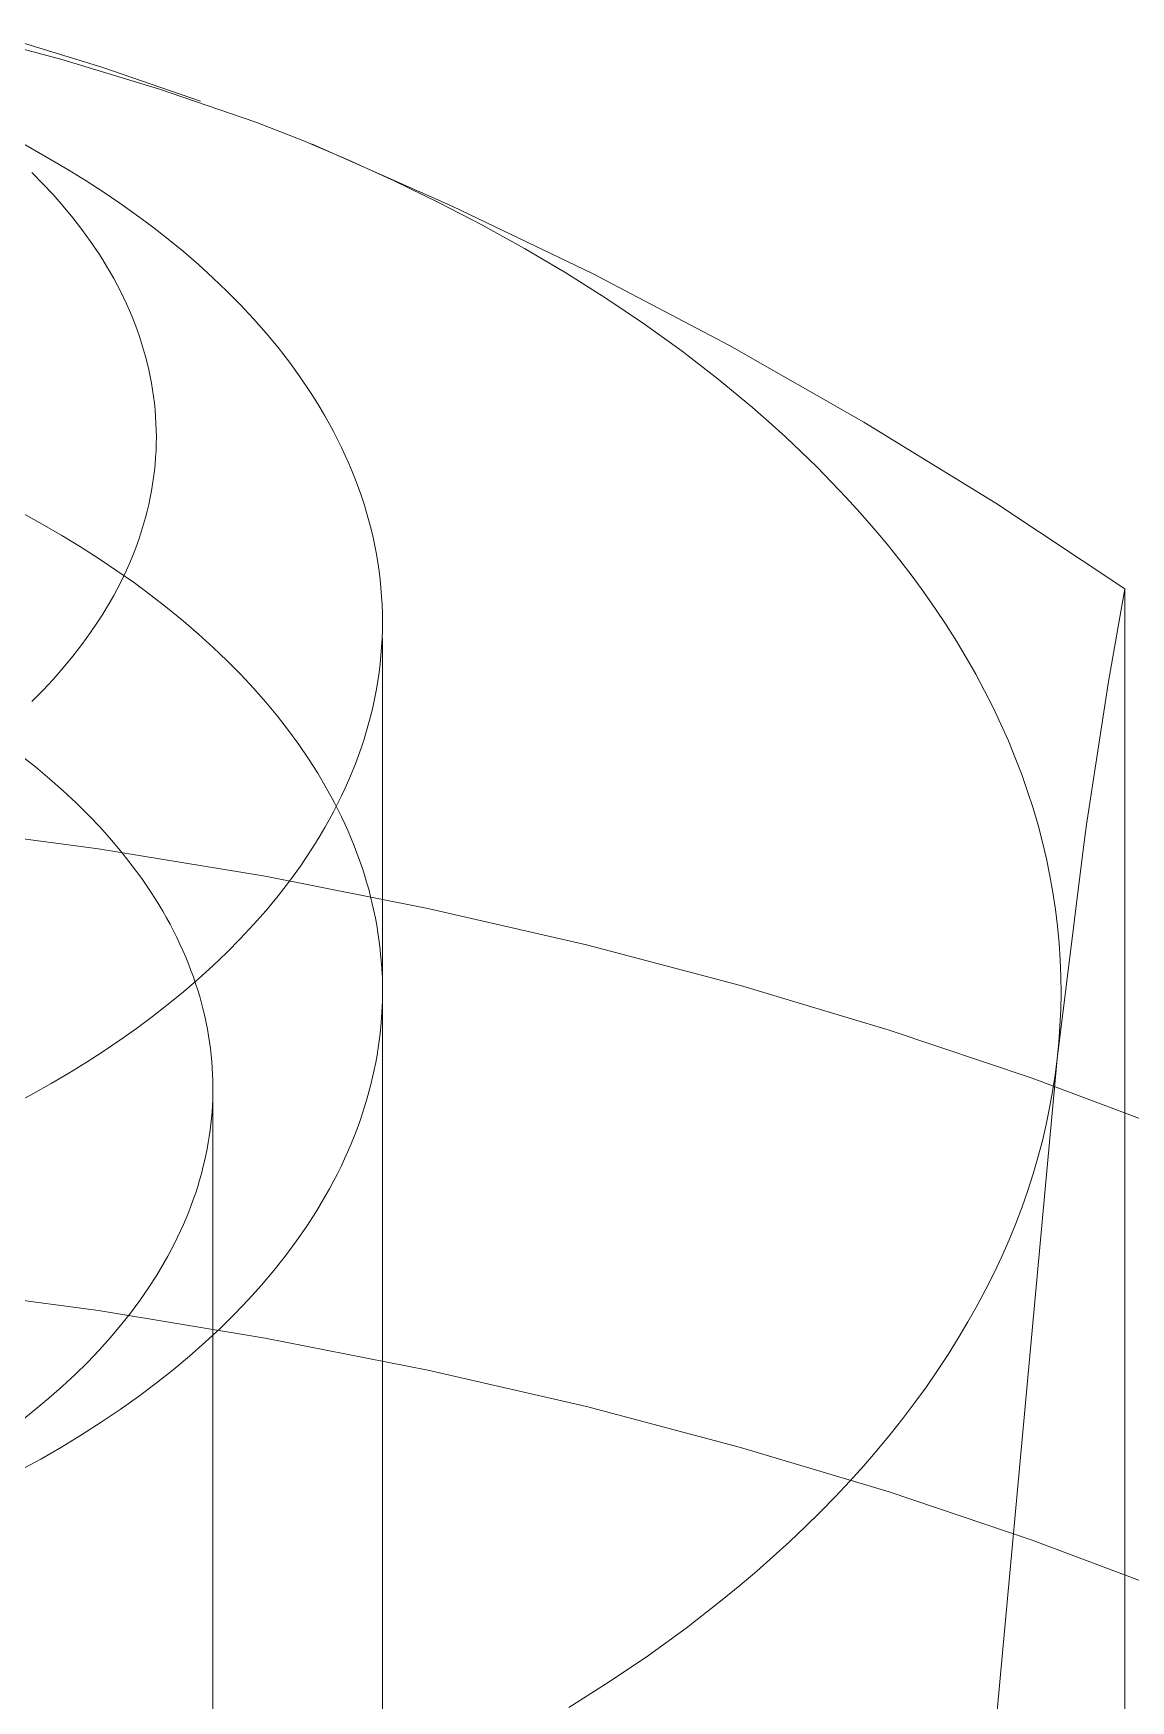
# Model space of a CAD drawing. Header units: inches. Extents: x -13 to 609, y -6 to 131.
# Drawn here: x 151 to 151.1911, y 60.4607 to 60.7509 of the extents above; entities that cross this region are included whole.
import ezdxf

# ---------------------------------------------------------------- set-up
doc = ezdxf.new("R2010")
doc.units = ezdxf.units.IN
doc.layers.add('ZANO_R', color=7, linetype='Continuous', lineweight=0)

msp = doc.modelspace()

# ---------------------------------------------------------------- linework, layer by layer
at = {"layer": 'ZANO_R'}
for p, q in [((150.98785, 60.75086), (151.00501, 60.7463)), ((150.99457, 60.7503), (151.01195, 60.74495)), ((151.00501, 60.7463), (151.022, 60.74115)), ((151.00316, 60.72883), (150.97533, 60.7449)), ((151.01195, 60.74495), (151.02915, 60.73905)), ((151.022, 60.74115), (151.0388, 60.73543)), ((151.0388, 60.73543), (151.04694, 60.73219)), ((151.04694, 60.73219), (151.05495, 60.72878)), ((151.04844, 60.73162), (151.07309, 60.72074)), ((151.00622, 60.72703), (151.00316, 60.72883)), ((151.05495, 60.72878), (151.06283, 60.72519)), ((150.99978, 60.72664), (151.00167, 60.72473)), ((151.00923, 60.72517), (151.00622, 60.72703)), ((151.0122, 60.72326), (151.00923, 60.72517)), ((151.06283, 60.72519), (151.07057, 60.72143)), ((151.00167, 60.72473), (151.00349, 60.72279)), ((151.00349, 60.72279), (151.00524, 60.7208)), ((151.01511, 60.72129), (151.0122, 60.72326)), ((151.00524, 60.7208), (151.00691, 60.71878)), ((151.01797, 60.71926), (151.01511, 60.72129)), ((151.07057, 60.72143), (151.07814, 60.71751)), ((151.07309, 60.72074), (151.09736, 60.70904)), ((151.00691, 60.71878), (151.0085, 60.71673)), ((151.0085, 60.71673), (151.01001, 60.71464)), ((151.02077, 60.71718), (151.01797, 60.71926)), ((151.0235, 60.71505), (151.02077, 60.71718)), ((151.07814, 60.71751), (151.08552, 60.71342)), ((151.01001, 60.71464), (151.01144, 60.71252)), ((151.02617, 60.71287), (151.0235, 60.71505)), ((151.01144, 60.71252), (151.01212, 60.71145)), ((151.01212, 60.71145), (151.01278, 60.71037)), ((151.02877, 60.71063), (151.02617, 60.71287)), ((151.08552, 60.71342), (151.09272, 60.70918)), ((151.01278, 60.71037), (151.01342, 60.70929)), ((151.01342, 60.70929), (151.01404, 60.70819)), ((151.01404, 60.70819), (151.01463, 60.7071)), ((151.03129, 60.70834), (151.02877, 60.71063)), ((151.03373, 60.70601), (151.03129, 60.70834)), ((151.09272, 60.70918), (151.0997, 60.70478)), ((151.09736, 60.70904), (151.12122, 60.69651)), ((151.01463, 60.7071), (151.0152, 60.70599)), ((151.0152, 60.70599), (151.01574, 60.70488)), ((151.01574, 60.70488), (151.01627, 60.70376)), ((151.03609, 60.70362), (151.03373, 60.70601)), ((151.01627, 60.70376), (151.01676, 60.70264)), ((151.01676, 60.70264), (151.01724, 60.70152)), ((151.03837, 60.70118), (151.03609, 60.70362)), ((151.0997, 60.70478), (151.10646, 60.70022)), ((151.01724, 60.70152), (151.01769, 60.70038)), ((151.01769, 60.70038), (151.01811, 60.69925)), ((151.01811, 60.69925), (151.01852, 60.6981)), ((151.04055, 60.6987), (151.03837, 60.70118)), ((151.10646, 60.70022), (151.11298, 60.69553)), ((151.01852, 60.6981), (151.01889, 60.69696)), ((151.01889, 60.69696), (151.01924, 60.69581)), ((151.04264, 60.69618), (151.04055, 60.6987)), ((151.04463, 60.69361), (151.04264, 60.69618)), ((151.12122, 60.69651), (151.14464, 60.68319)), ((151.01924, 60.69581), (151.01957, 60.69465)), ((151.01957, 60.69465), (151.01987, 60.6935)), ((151.01987, 60.6935), (151.02014, 60.69233)), ((151.04652, 60.691), (151.04463, 60.69361)), ((151.11298, 60.69553), (151.11925, 60.69069)), ((151.02014, 60.69233), (151.02039, 60.69117)), ((151.02039, 60.69117), (151.02061, 60.69)), ((151.04831, 60.68835), (151.04652, 60.691)), ((151.11925, 60.69069), (151.12525, 60.68572)), ((151.02061, 60.69), (151.02081, 60.68884)), ((151.02081, 60.68884), (151.02098, 60.68767)), ((151.02098, 60.68767), (151.02113, 60.68649)), ((151.04916, 60.68701), (151.04831, 60.68835)), ((151.02113, 60.68649), (151.02125, 60.68532)), ((151.02125, 60.68532), (151.02134, 60.68414)), ((151.04998, 60.68567), (151.04916, 60.68701)), ((151.05078, 60.68431), (151.04998, 60.68567)), ((151.12525, 60.68572), (151.12814, 60.68319)), ((151.02134, 60.68414), (151.0214, 60.68297)), ((151.0214, 60.68297), (151.02144, 60.68179)), ((151.02144, 60.68179), (151.02146, 60.68061)), ((151.05155, 60.68295), (151.05078, 60.68431)), ((151.05229, 60.68157), (151.05155, 60.68295)), ((151.12814, 60.68319), (151.13097, 60.68063)), ((151.14464, 60.68319), (151.1676, 60.66907)), ((151.02144, 60.67944), (151.02141, 60.67826)), ((151.02146, 60.68061), (151.02144, 60.67944)), ((151.053, 60.68019), (151.05229, 60.68157)), ((151.05368, 60.6788), (151.053, 60.68019)), ((151.05434, 60.67741), (151.05368, 60.6788)), ((151.13097, 60.68063), (151.13373, 60.67805)), ((151.02125, 60.67591), (151.02113, 60.67474)), ((151.02134, 60.67709), (151.02125, 60.67591)), ((151.02141, 60.67826), (151.02134, 60.67709)), ((151.05496, 60.67601), (151.05434, 60.67741)), ((151.05555, 60.6746), (151.05496, 60.67601)), ((151.13373, 60.67805), (151.13641, 60.67543)), ((151.02098, 60.67356), (151.02081, 60.67239)), ((151.02113, 60.67474), (151.02098, 60.67356)), ((151.05612, 60.67318), (151.05555, 60.6746)), ((151.05665, 60.67176), (151.05612, 60.67318)), ((151.13641, 60.67543), (151.13901, 60.67278)), ((151.02039, 60.67006), (151.02015, 60.66889)), ((151.02062, 60.67122), (151.02039, 60.67006)), ((151.02081, 60.67239), (151.02062, 60.67122)), ((151.05715, 60.67033), (151.05665, 60.67176)), ((151.05762, 60.6689), (151.05715, 60.67033)), ((151.13901, 60.67278), (151.14154, 60.67011)), ((151.14154, 60.67011), (151.144, 60.66742)), ((150.99816, 60.66733), (151.00161, 60.66543)), ((151.01987, 60.66773), (151.01957, 60.66658)), ((151.02015, 60.66889), (151.01987, 60.66773)), ((151.05806, 60.66746), (151.05762, 60.6689)), ((151.05847, 60.66602), (151.05806, 60.66746)), ((151.144, 60.66742), (151.14637, 60.6647)), ((151.1676, 60.66907), (151.19006, 60.65419)), ((151.00161, 60.66543), (151.00498, 60.66348)), ((151.01889, 60.66427), (151.01852, 60.66313)), ((151.01925, 60.66542), (151.01889, 60.66427)), ((151.01957, 60.66658), (151.01925, 60.66542)), ((151.05884, 60.66457), (151.05847, 60.66602)), ((151.05918, 60.66312), (151.05884, 60.66457)), ((151.14637, 60.6647), (151.14867, 60.66196)), ((151.00498, 60.66348), (151.00827, 60.66148)), ((151.00827, 60.66148), (151.01148, 60.65944)), ((151.01812, 60.66198), (151.01769, 60.66085)), ((151.01852, 60.66313), (151.01812, 60.66198)), ((151.0595, 60.66167), (151.05918, 60.66312)), ((151.05977, 60.66021), (151.0595, 60.66167)), ((151.14867, 60.66196), (151.15088, 60.65919)), ((151.01148, 60.65944), (151.0146, 60.65735)), ((151.01677, 60.65859), (151.01627, 60.65746)), ((151.01724, 60.65971), (151.01677, 60.65859)), ((151.01769, 60.66085), (151.01724, 60.65971)), ((151.06002, 60.65875), (151.05977, 60.66021)), ((151.06023, 60.65728), (151.06002, 60.65875)), ((151.15088, 60.65919), (151.15302, 60.65641)), ((151.0146, 60.65735), (151.01763, 60.65522)), ((151.01575, 60.65635), (151.0152, 60.65524)), ((151.01627, 60.65746), (151.01575, 60.65635)), ((151.06042, 60.65582), (151.06023, 60.65728)), ((151.06056, 60.65435), (151.06042, 60.65582)), ((151.15302, 60.65641), (151.15507, 60.65361)), ((151.01404, 60.65303), (151.01343, 60.65194)), ((151.01463, 60.65413), (151.01404, 60.65303)), ((151.0152, 60.65524), (151.01463, 60.65413)), ((151.01763, 60.65522), (151.02057, 60.65304)), ((151.02057, 60.65304), (151.02341, 60.65083)), ((151.06068, 60.65288), (151.06056, 60.65435)), ((151.06076, 60.65141), (151.06068, 60.65288)), ((151.15507, 60.65361), (151.15704, 60.65079)), ((151.18718, 60.63805), (151.19006, 60.65419)), ((151.19006, 60.65419), (151.19006, 60.39474)), ((151.01213, 60.64978), (151.01145, 60.64871)), ((151.01279, 60.65086), (151.01213, 60.64978)), ((151.01343, 60.65194), (151.01279, 60.65086)), ((151.02341, 60.65083), (151.02616, 60.64859)), ((151.06081, 60.64994), (151.06076, 60.65141)), ((151.06083, 60.64847), (151.06081, 60.64994)), ((151.15704, 60.65079), (151.15893, 60.64795)), ((151.01145, 60.64871), (151.01002, 60.64659)), ((151.02616, 60.64859), (151.02881, 60.64631)), ((151.06076, 60.64553), (151.06081, 60.647)), ((151.06081, 60.647), (151.06083, 60.64847)), ((151.15893, 60.64795), (151.16073, 60.6451)), ((151.00851, 60.6445), (151.00691, 60.64245)), ((151.01002, 60.64659), (151.00851, 60.6445)), ((151.02881, 60.64631), (151.03136, 60.64399)), ((151.03136, 60.64399), (151.0338, 60.64165)), ((151.06056, 60.64259), (151.06068, 60.64406)), ((151.06068, 60.64406), (151.06076, 60.64553)), ((151.06083, 60.64553), (151.06083, 60.58429)), ((151.16073, 60.6451), (151.16245, 60.64223)), ((151.00691, 60.64245), (151.00524, 60.64043)), ((151.0338, 60.64165), (151.03614, 60.63928)), ((151.06024, 60.63966), (151.06042, 60.64112)), ((151.06042, 60.64112), (151.06056, 60.64259)), ((151.16245, 60.64223), (151.16409, 60.63935)), ((151.0035, 60.63844), (151.00168, 60.63649)), ((151.00524, 60.64043), (151.0035, 60.63844)), ((151.03614, 60.63928), (151.03838, 60.63688)), ((151.05978, 60.63673), (151.06002, 60.63819)), ((151.06002, 60.63819), (151.06024, 60.63966)), ((151.16409, 60.63935), (151.16564, 60.63646)), ((151.00168, 60.63649), (150.99979, 60.63459)), ((151.03838, 60.63688), (151.04051, 60.63446)), ((151.05919, 60.63382), (151.0595, 60.63528)), ((151.0595, 60.63528), (151.05978, 60.63673)), ((151.16564, 60.63646), (151.1671, 60.63356)), ((151.18338, 60.61319), (151.18718, 60.63805)), ((151.04051, 60.63446), (151.04254, 60.63202)), ((151.05847, 60.63092), (151.05884, 60.63237)), ((151.05884, 60.63237), (151.05919, 60.63382)), ((151.1671, 60.63356), (151.16848, 60.63065)), ((151.04254, 60.63202), (151.04445, 60.62956)), ((151.04445, 60.62956), (151.04626, 60.62708)), ((151.05762, 60.62804), (151.05806, 60.62948)), ((151.05806, 60.62948), (151.05847, 60.63092)), ((151.16848, 60.63065), (151.16977, 60.62773)), ((151.04626, 60.62708), (151.04796, 60.62459)), ((151.05665, 60.62518), (151.05715, 60.62661)), ((151.05715, 60.62661), (151.05762, 60.62804)), ((151.16977, 60.62773), (151.17097, 60.62481)), ((151.00044, 60.62319), (150.99789, 60.62521)), ((151.04796, 60.62459), (151.04955, 60.62209)), ((151.05556, 60.62234), (151.05612, 60.62376)), ((151.05612, 60.62376), (151.05665, 60.62518)), ((151.17097, 60.62481), (151.17209, 60.62188)), ((151.00289, 60.62114), (151.00044, 60.62319)), ((151.00525, 60.61906), (151.00289, 60.62114)), ((151.04955, 60.62209), (151.05103, 60.61958)), ((151.05434, 60.61953), (151.05497, 60.62094)), ((151.05497, 60.62094), (151.05556, 60.62234)), ((151.17209, 60.62188), (151.17313, 60.61894)), ((151.00751, 60.61694), (151.00525, 60.61906)), ((151.05103, 60.61958), (151.05241, 60.61706)), ((151.05301, 60.61675), (151.05369, 60.61814)), ((151.05369, 60.61814), (151.05434, 60.61953)), ((151.17313, 60.61894), (151.17407, 60.616)), ((151.00966, 60.6148), (151.00751, 60.61694)), ((151.05156, 60.61399), (151.0523, 60.61537)), ((151.0523, 60.61537), (151.05301, 60.61675)), ((151.05241, 60.61706), (151.05367, 60.61453)), ((151.17407, 60.616), (151.17494, 60.61307)), ((150.98183, 60.61289), (151.01137, 60.60895)), ((151.01172, 60.61264), (151.00966, 60.6148)), ((151.01368, 60.61045), (151.01172, 60.61264)), ((151.04999, 60.61127), (151.05079, 60.61263)), ((151.05079, 60.61263), (151.05156, 60.61399)), ((151.05367, 60.61453), (151.05427, 60.61327)), ((151.05427, 60.61327), (151.05483, 60.61201)), ((151.05483, 60.61201), (151.05537, 60.61074)), ((151.17494, 60.61307), (151.17571, 60.61013)), ((151.18277, 60.60879), (151.18338, 60.61319)), ((151.01553, 60.60824), (151.01368, 60.61045)), ((151.04831, 60.60859), (151.04917, 60.60993)), ((151.04917, 60.60993), (151.04999, 60.61127)), ((151.05537, 60.61074), (151.05589, 60.60948)), ((151.05589, 60.60948), (151.05637, 60.60821)), ((151.17571, 60.61013), (151.17641, 60.60719)), ((151.01137, 60.60895), (151.04038, 60.60418)), ((151.01728, 60.60601), (151.01553, 60.60824)), ((151.04653, 60.60594), (151.04831, 60.60859)), ((151.05637, 60.60821), (151.05683, 60.60695)), ((151.05683, 60.60695), (151.05727, 60.60569)), ((151.17641, 60.60719), (151.17701, 60.60425)), ((151.17828, 60.57239), (151.18278, 60.60879)), ((151.01892, 60.60376), (151.01728, 60.60601)), ((151.02046, 60.6015), (151.01892, 60.60376)), ((151.04038, 60.60418), (151.06874, 60.59859)), ((151.04265, 60.60076), (151.04464, 60.60333)), ((151.04464, 60.60333), (151.04653, 60.60594)), ((151.05727, 60.60569), (151.05768, 60.60443)), ((151.05768, 60.60443), (151.05806, 60.60317)), ((151.17701, 60.60425), (151.17754, 60.60132)), ((151.02119, 60.60037), (151.02046, 60.6015)), ((151.04056, 60.59824), (151.04265, 60.60076)), ((151.05806, 60.60317), (151.05842, 60.60191)), ((151.05842, 60.60191), (151.05875, 60.60066)), ((151.05875, 60.60066), (151.05905, 60.5994)), ((151.17754, 60.60132), (151.17797, 60.59839)), ((151.02189, 60.59923), (151.02119, 60.60037)), ((151.02257, 60.5981), (151.02189, 60.59923)), ((151.02322, 60.59696), (151.02257, 60.5981)), ((151.03838, 60.59576), (151.04056, 60.59824)), ((151.05905, 60.5994), (151.05933, 60.59815)), ((151.05933, 60.59815), (151.05959, 60.5969)), ((151.06874, 60.59859), (151.09636, 60.59224)), ((151.17797, 60.59839), (151.17833, 60.59546)), ((151.02384, 60.59581), (151.02322, 60.59696)), ((151.02444, 60.59467), (151.02384, 60.59581)), ((151.02501, 60.59353), (151.02444, 60.59467)), ((151.0361, 60.59332), (151.03838, 60.59576)), ((151.05959, 60.5969), (151.05982, 60.59566)), ((151.05982, 60.59566), (151.06003, 60.59441)), ((151.17833, 60.59546), (151.1786, 60.59254)), ((151.02556, 60.59238), (151.02501, 60.59353)), ((151.02608, 60.59124), (151.02556, 60.59238)), ((151.03374, 60.59093), (151.0361, 60.59332)), ((151.06003, 60.59441), (151.06021, 60.59317)), ((151.06021, 60.59317), (151.06037, 60.59194)), ((151.06037, 60.59194), (151.0605, 60.5907)), ((151.09636, 60.59224), (151.12315, 60.58516)), ((151.1786, 60.59254), (151.1788, 60.58963)), ((151.02657, 60.59009), (151.02608, 60.59124)), ((151.02704, 60.58894), (151.02657, 60.59009)), ((151.02749, 60.5878), (151.02704, 60.58894)), ((151.0313, 60.5886), (151.03374, 60.59093)), ((151.0605, 60.5907), (151.06061, 60.58947)), ((151.06061, 60.58947), (151.0607, 60.58825)), ((151.1788, 60.58963), (151.17891, 60.58673)), ((151.02618, 60.58407), (151.02878, 60.58631)), ((151.02791, 60.58665), (151.02749, 60.5878)), ((151.0283, 60.58551), (151.02791, 60.58665)), ((151.02878, 60.58631), (151.0313, 60.5886)), ((151.0607, 60.58825), (151.06077, 60.58703)), ((151.17891, 60.58673), (151.17894, 60.58384)), ((151.02351, 60.58189), (151.02618, 60.58407)), ((151.02867, 60.58437), (151.0283, 60.58551)), ((151.02901, 60.58323), (151.02867, 60.58437)), ((151.02933, 60.58209), (151.02901, 60.58323)), ((151.06083, 60.58429), (151.0608, 60.58242)), ((151.12315, 60.58516), (151.14902, 60.5774)), ((151.17894, 60.58384), (151.17889, 60.58096)), ((151.02078, 60.57975), (151.02351, 60.58189)), ((151.02962, 60.58095), (151.02933, 60.58209)), ((151.02989, 60.57981), (151.02962, 60.58095)), ((151.06073, 60.58054), (151.0606, 60.57867)), ((151.0608, 60.58242), (151.06073, 60.58054)), ((151.06083, 60.58187), (151.06083, 60.27987)), ((151.17889, 60.58096), (151.17876, 60.57809)), ((151.01512, 60.57565), (151.01798, 60.57768)), ((151.01798, 60.57768), (151.02078, 60.57975)), ((151.03013, 60.57868), (151.02989, 60.57981)), ((151.03035, 60.57755), (151.03013, 60.57868)), ((151.03055, 60.57642), (151.03035, 60.57755)), ((151.0606, 60.57867), (151.06041, 60.57681)), ((151.14902, 60.5774), (151.17392, 60.56901)), ((151.17876, 60.57809), (151.17856, 60.57523)), ((151.01221, 60.57368), (151.01512, 60.57565)), ((151.03073, 60.57529), (151.03055, 60.57642)), ((151.03088, 60.57417), (151.03073, 60.57529)), ((151.06008, 60.57429), (151.05988, 60.57303)), ((151.06026, 60.57555), (151.06008, 60.57429)), ((151.06041, 60.57681), (151.06026, 60.57555)), ((151.17856, 60.57523), (151.17828, 60.57239)), ((151.00623, 60.56991), (151.00925, 60.57177)), ((151.00925, 60.57177), (151.01221, 60.57368)), ((151.031, 60.57305), (151.03088, 60.57417)), ((151.03111, 60.57194), (151.031, 60.57305)), ((151.03119, 60.57083), (151.03111, 60.57194)), ((151.05965, 60.57176), (151.0594, 60.57049)), ((151.05988, 60.57303), (151.05965, 60.57176)), ((151.16649, 60.44465), (151.17828, 60.57239)), ((151.17828, 60.57239), (151.17792, 60.56955)), ((151.00318, 60.5681), (151.00623, 60.56991)), ((151.03125, 60.56972), (151.03119, 60.57083)), ((151.03128, 60.56862), (151.03125, 60.56972)), ((151.0313, 60.56752), (151.03128, 60.56862)), ((151.05911, 60.56921), (151.05881, 60.56793)), ((151.0594, 60.57049), (151.05911, 60.56921)), ((151.17392, 60.56901), (151.19779, 60.56005)), ((151.17792, 60.56955), (151.17748, 60.5667)), ((150.99684, 60.5646), (151.00006, 60.56634)), ((151.00006, 60.56634), (151.00318, 60.5681)), ((151.03127, 60.56534), (151.03129, 60.56642)), ((151.03129, 60.56642), (151.0313, 60.56752)), ((151.05847, 60.56665), (151.05811, 60.56536)), ((151.05881, 60.56793), (151.05847, 60.56665)), ((151.17748, 60.5667), (151.17696, 60.56385)), ((151.03106, 60.5621), (151.03115, 60.56317)), ((151.03115, 60.56317), (151.03122, 60.56425)), ((151.03122, 60.56425), (151.03127, 60.56534)), ((151.0313, 60.56534), (151.0313, 60.29649)), ((151.05731, 60.56278), (151.05687, 60.56149)), ((151.05772, 60.56407), (151.05731, 60.56278)), ((151.05811, 60.56536), (151.05772, 60.56407)), ((151.17696, 60.56385), (151.17637, 60.56099)), ((151.03067, 60.55889), (151.03082, 60.55996)), ((151.03082, 60.55996), (151.03095, 60.56103)), ((151.03095, 60.56103), (151.03106, 60.5621)), ((151.0564, 60.56019), (151.0559, 60.55889)), ((151.05687, 60.56149), (151.0564, 60.56019)), ((151.17637, 60.56099), (151.17569, 60.55812)), ((151.0303, 60.55674), (151.03049, 60.55782)), ((151.03049, 60.55782), (151.03067, 60.55889)), ((151.05537, 60.55759), (151.05481, 60.55629)), ((151.0559, 60.55889), (151.05537, 60.55759)), ((151.17569, 60.55812), (151.17493, 60.55525)), ((151.02958, 60.55349), (151.02984, 60.55457)), ((151.02984, 60.55457), (151.03008, 60.55566)), ((151.03008, 60.55566), (151.0303, 60.55674)), ((151.05423, 60.55499), (151.05362, 60.55369)), ((151.05481, 60.55629), (151.05423, 60.55499)), ((151.17493, 60.55525), (151.17409, 60.55238)), ((151.02866, 60.55021), (151.02899, 60.5513)), ((151.02899, 60.5513), (151.0293, 60.55239)), ((151.0293, 60.55239), (151.02958, 60.55349)), ((151.0523, 60.55109), (151.0516, 60.54979)), ((151.05297, 60.55239), (151.0523, 60.55109)), ((151.05362, 60.55369), (151.05297, 60.55239)), ((151.17409, 60.55238), (151.17316, 60.54951)), ((151.02793, 60.54801), (151.02831, 60.54911)), ((151.02831, 60.54911), (151.02866, 60.55021)), ((151.05087, 60.54849), (151.04932, 60.54589)), ((151.0516, 60.54979), (151.05087, 60.54849)), ((151.17316, 60.54951), (151.17215, 60.54664)), ((151.02666, 60.5447), (151.02711, 60.5458)), ((151.02711, 60.5458), (151.02753, 60.54691)), ((151.02753, 60.54691), (151.02793, 60.54801)), ((151.04932, 60.54589), (151.04765, 60.54329)), ((151.17215, 60.54664), (151.17106, 60.54376)), ((151.02517, 60.54138), (151.02569, 60.54249)), ((151.02569, 60.54249), (151.02619, 60.54359)), ((151.02619, 60.54359), (151.02666, 60.5447)), ((151.04765, 60.54329), (151.04586, 60.54071)), ((151.17106, 60.54376), (151.16989, 60.54089)), ((151.02405, 60.53917), (151.02462, 60.54028)), ((151.02462, 60.54028), (151.02517, 60.54138)), ((151.04586, 60.54071), (151.04396, 60.53814)), ((151.16989, 60.54089), (151.16863, 60.53802)), ((151.02152, 60.53475), (151.02284, 60.53696)), ((151.02284, 60.53696), (151.02346, 60.53806)), ((151.02346, 60.53806), (151.02405, 60.53917)), ((151.04396, 60.53814), (151.04193, 60.53558)), ((151.16863, 60.53802), (151.16728, 60.53516)), ((151.0201, 60.53254), (151.02152, 60.53475)), ((151.04193, 60.53558), (151.03978, 60.53304)), ((151.16728, 60.53516), (151.16585, 60.5323)), ((151.01137, 60.52859), (150.98183, 60.53252)), ((151.01858, 60.53035), (151.0201, 60.53254)), ((151.03978, 60.53304), (151.03751, 60.53052)), ((151.16585, 60.5323), (151.16434, 60.52945)), ((151.04038, 60.52381), (151.01137, 60.52859)), ((151.01523, 60.52599), (151.01696, 60.52816)), ((151.01696, 60.52816), (151.01858, 60.53035)), ((151.03512, 60.52802), (151.03261, 60.52554)), ((151.03751, 60.53052), (151.03512, 60.52802)), ((151.16434, 60.52945), (151.16274, 60.52661)), ((151.01341, 60.52383), (151.01523, 60.52599)), ((151.03261, 60.52554), (151.02998, 60.52309)), ((151.16274, 60.52661), (151.16106, 60.52378)), ((151.01148, 60.52168), (151.01341, 60.52383)), ((151.02998, 60.52309), (151.02724, 60.52068)), ((151.06874, 60.51823), (151.04038, 60.52381)), ((151.16106, 60.52378), (151.15929, 60.52096)), ((151.00732, 60.51745), (151.00945, 60.51956)), ((151.00945, 60.51956), (151.01148, 60.52168)), ((151.02724, 60.52068), (151.02438, 60.5183)), ((151.15929, 60.52096), (151.15744, 60.51815)), ((151.00508, 60.51537), (151.00732, 60.51745)), ((151.02438, 60.5183), (151.02141, 60.51595)), ((151.09636, 60.51188), (151.06874, 60.51823)), ((151.15744, 60.51815), (151.15551, 60.51535)), ((151.00275, 60.51332), (151.00508, 60.51537)), ((151.01833, 60.51364), (151.01514, 60.51137)), ((151.02141, 60.51595), (151.01833, 60.51364)), ((151.15551, 60.51535), (151.15349, 60.51257)), ((150.9978, 60.5093), (151.00032, 60.5113)), ((151.00032, 60.5113), (151.00275, 60.51332)), ((151.01514, 60.51137), (151.01184, 60.50915)), ((151.12315, 60.50479), (151.09636, 60.51188)), ((151.15349, 60.51257), (151.15139, 60.5098)), ((151.01184, 60.50915), (151.00844, 60.50697)), ((151.15139, 60.5098), (151.14921, 60.50705)), ((151.00494, 60.50484), (151.00134, 60.50276)), ((151.00844, 60.50697), (151.00494, 60.50484)), ((151.14902, 60.49703), (151.12315, 60.50479)), ((151.14921, 60.50705), (151.14694, 60.50431)), ((151.00134, 60.50276), (150.99764, 60.50074)), ((151.14694, 60.50431), (151.14459, 60.5016)), ((151.14217, 60.49891), (151.13966, 60.49623)), ((151.14459, 60.5016), (151.14217, 60.49891)), ((151.13966, 60.49623), (151.13707, 60.49359)), ((151.17392, 60.48865), (151.14902, 60.49703)), ((151.13707, 60.49359), (151.13441, 60.49096)), ((151.13441, 60.49096), (151.13167, 60.48836)), ((151.13167, 60.48836), (151.12885, 60.48579)), ((151.19779, 60.47969), (151.17392, 60.48865)), ((151.12885, 60.48579), (151.12596, 60.48324)), ((151.12596, 60.48324), (151.123, 60.48072)), ((151.123, 60.48072), (151.11996, 60.47823)), ((151.11996, 60.47823), (151.11368, 60.47334)), ((151.11368, 60.47334), (151.10712, 60.46859)), ((151.10712, 60.46859), (151.10031, 60.46397)), ((151.10031, 60.46397), (151.09324, 60.45949))]:
    msp.add_line(p, q, dxfattribs=at)

doc.saveas('drawing.dxf')
